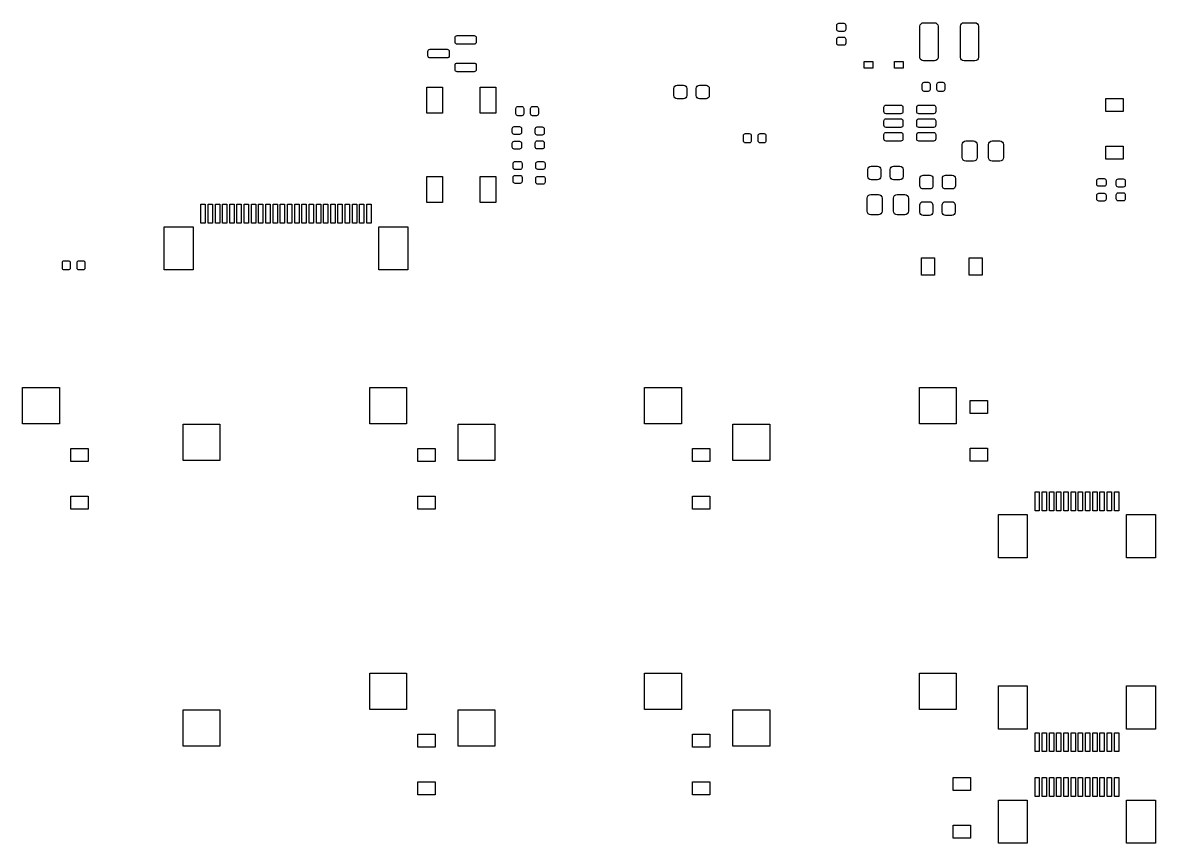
# Model space of a CAD drawing. Extents: x -21 to 350, y -103 to 34.
# Drawn here: x 271.3 to 349.8, y -25.2 to 31.6 of the extents above; entities that cross this region are included whole.
import ezdxf

# ---------------------------------------------------------------- set-up
doc = ezdxf.new("R2010")
doc.units = 0
doc.layers.add('BLACK', color=7, linetype='CONTINUOUS')

msp = doc.modelspace()

# ---------------------------------------------------------------- linework, layer by layer
at = {"layer": 'BLACK', "linetype": 'CONTINUOUS'}
for p, q in [((327.69, 31.42), (327.701, 31.4736)), ((327.69, 31.14), (327.69, 31.42)), ((327.701, 31.4736), (327.731, 31.519)), ((327.731, 31.519), (327.776, 31.5493)), ((327.776, 31.5493), (327.83, 31.56)), ((327.83, 31.56), (328.17, 31.56)), ((328.17, 31.56), (328.224, 31.5493)), ((328.224, 31.5493), (328.269, 31.519)), ((328.269, 31.519), (328.299, 31.4736)), ((328.299, 31.4736), (328.31, 31.42)), ((328.31, 31.42), (328.31, 31.14)), ((333.455, 31.355), (333.474, 31.4507)), ((333.474, 31.4507), (333.528, 31.5318)), ((333.528, 31.5318), (333.609, 31.586)), ((333.609, 31.586), (333.705, 31.605)), ((333.705, 31.605), (334.455, 31.605)), ((334.455, 31.605), (334.551, 31.586)), ((334.551, 31.586), (334.632, 31.5318)), ((334.632, 31.5318), (334.686, 31.4507)), ((334.686, 31.4507), (334.705, 31.355)), ((336.255, 31.355), (336.274, 31.4507)), ((336.274, 31.4507), (336.328, 31.5318)), ((336.328, 31.5318), (336.409, 31.586)), ((336.409, 31.586), (336.505, 31.605)), ((336.505, 31.605), (337.255, 31.605)), ((337.255, 31.605), (337.351, 31.586)), ((337.351, 31.586), (337.432, 31.5318)), ((337.432, 31.5318), (337.486, 31.4507)), ((337.486, 31.4507), (337.505, 31.355)), ((301.23, 30.56), (301.241, 30.6174)), ((301.241, 30.6174), (301.274, 30.6661)), ((301.274, 30.6661), (301.323, 30.6986)), ((301.323, 30.6986), (301.38, 30.71)), ((301.38, 30.71), (302.555, 30.71)), ((302.555, 30.71), (302.612, 30.6986)), ((302.612, 30.6986), (302.661, 30.6661)), ((302.661, 30.6661), (302.694, 30.6174)), ((302.694, 30.6174), (302.705, 30.56)), ((327.701, 31.0864), (327.69, 31.14)), ((327.731, 31.041), (327.701, 31.0864)), ((327.776, 31.0107), (327.731, 31.041)), ((327.83, 31), (327.776, 31.0107)), ((328.17, 31), (327.83, 31)), ((328.224, 31.0107), (328.17, 31)), ((328.269, 31.041), (328.224, 31.0107)), ((328.299, 31.0864), (328.269, 31.041)), ((328.31, 31.14), (328.299, 31.0864)), ((333.455, 29.205), (333.455, 31.355)), ((334.705, 31.355), (334.705, 29.205)), ((336.255, 29.205), (336.255, 31.355)), ((337.505, 31.355), (337.505, 29.205)), ((301.23, 30.26), (301.23, 30.56)), ((301.241, 30.2026), (301.23, 30.26)), ((301.274, 30.1539), (301.241, 30.2026)), ((301.323, 30.1214), (301.274, 30.1539)), ((301.38, 30.11), (301.323, 30.1214)), ((302.555, 30.11), (301.38, 30.11)), ((302.612, 30.1214), (302.555, 30.11)), ((302.661, 30.1539), (302.612, 30.1214)), ((302.694, 30.2026), (302.661, 30.1539)), ((302.705, 30.26), (302.694, 30.2026)), ((302.705, 30.56), (302.705, 30.26)), ((327.69, 30.46), (327.701, 30.5136)), ((327.69, 30.18), (327.69, 30.46)), ((327.701, 30.1264), (327.69, 30.18)), ((327.701, 30.5136), (327.731, 30.559)), ((327.731, 30.081), (327.701, 30.1264)), ((327.731, 30.559), (327.776, 30.5893)), ((327.776, 30.0507), (327.731, 30.081)), ((327.776, 30.5893), (327.83, 30.6)), ((327.83, 30.04), (327.776, 30.0507)), ((327.83, 30.6), (328.17, 30.6)), ((328.17, 30.04), (327.83, 30.04)), ((328.17, 30.6), (328.224, 30.5893)), ((328.224, 30.0507), (328.17, 30.04)), ((328.224, 30.5893), (328.269, 30.559)), ((328.269, 30.081), (328.224, 30.0507)), ((328.269, 30.559), (328.299, 30.5136)), ((328.299, 30.1264), (328.269, 30.081)), ((328.299, 30.5136), (328.31, 30.46)), ((328.31, 30.18), (328.299, 30.1264)), ((328.31, 30.46), (328.31, 30.18)), ((299.355, 29.61), (299.366, 29.6674)), ((299.355, 29.31), (299.355, 29.61)), ((299.366, 29.2526), (299.355, 29.31)), ((299.366, 29.6674), (299.399, 29.7161)), ((299.399, 29.2039), (299.366, 29.2526)), ((299.399, 29.7161), (299.448, 29.7486)), ((299.448, 29.1714), (299.399, 29.2039)), ((299.448, 29.7486), (299.505, 29.76)), ((299.505, 29.16), (299.448, 29.1714)), ((299.505, 29.76), (300.68, 29.76)), ((300.68, 29.16), (299.505, 29.16)), ((300.68, 29.76), (300.737, 29.7486)), ((300.737, 29.1714), (300.68, 29.16)), ((300.737, 29.7486), (300.786, 29.7161)), ((300.786, 29.2039), (300.737, 29.1714)), ((300.786, 29.7161), (300.819, 29.6674)), ((300.819, 29.2526), (300.786, 29.2039)), ((300.819, 29.6674), (300.83, 29.61)), ((300.83, 29.31), (300.819, 29.2526)), ((300.83, 29.61), (300.83, 29.31)), ((333.474, 29.1093), (333.455, 29.205)), ((333.528, 29.0282), (333.474, 29.1093)), ((334.686, 29.1093), (334.632, 29.0282)), ((334.705, 29.205), (334.686, 29.1093)), ((336.274, 29.1093), (336.255, 29.205)), ((336.328, 29.0282), (336.274, 29.1093)), ((337.486, 29.1093), (337.432, 29.0282)), ((337.505, 29.205), (337.486, 29.1093)), ((301.23, 28.66), (301.241, 28.7174)), ((301.23, 28.36), (301.23, 28.66)), ((301.241, 28.3026), (301.23, 28.36)), ((301.241, 28.7174), (301.274, 28.7661)), ((301.274, 28.2539), (301.241, 28.3026)), ((301.274, 28.7661), (301.323, 28.7986)), ((301.323, 28.7986), (301.38, 28.81)), ((301.38, 28.81), (302.555, 28.81)), ((302.555, 28.81), (302.612, 28.7986)), ((302.612, 28.7986), (302.661, 28.7661)), ((302.661, 28.7661), (302.694, 28.7174)), ((302.694, 28.3026), (302.661, 28.2539)), ((302.694, 28.7174), (302.705, 28.66)), ((302.705, 28.36), (302.694, 28.3026)), ((302.705, 28.66), (302.705, 28.36)), ((329.58, 28.455), (329.58, 28.905)), ((329.58, 28.905), (330.18, 28.905)), ((330.18, 28.455), (329.58, 28.455)), ((330.18, 28.905), (330.18, 28.455)), ((331.68, 28.455), (331.68, 28.905)), ((331.68, 28.905), (332.28, 28.905)), ((332.28, 28.455), (331.68, 28.455)), ((332.28, 28.905), (332.28, 28.455)), ((333.609, 28.974), (333.528, 29.0282)), ((333.705, 28.955), (333.609, 28.974)), ((334.455, 28.955), (333.705, 28.955)), ((334.551, 28.974), (334.455, 28.955)), ((334.632, 29.0282), (334.551, 28.974)), ((336.409, 28.974), (336.328, 29.0282)), ((336.505, 28.955), (336.409, 28.974)), ((337.255, 28.955), (336.505, 28.955)), ((337.351, 28.974), (337.255, 28.955)), ((337.432, 29.0282), (337.351, 28.974)), ((301.323, 28.2214), (301.274, 28.2539)), ((301.38, 28.21), (301.323, 28.2214)), ((302.555, 28.21), (301.38, 28.21)), ((302.612, 28.2214), (302.555, 28.21)), ((302.661, 28.2539), (302.612, 28.2214)), ((333.693, 27.4697), (333.745, 27.48)), ((333.745, 27.48), (334.015, 27.48)), ((334.015, 27.48), (334.067, 27.4697)), ((334.713, 27.4697), (334.765, 27.48)), ((334.765, 27.48), (335.035, 27.48)), ((335.035, 27.48), (335.087, 27.4697)), ((299.27, 25.34), (299.27, 27.14)), ((299.27, 27.14), (300.37, 27.14)), ((300.37, 27.14), (300.37, 25.34)), ((302.97, 25.34), (302.97, 27.14)), ((302.97, 27.14), (304.07, 27.14)), ((304.07, 27.14), (304.07, 25.34)), ((316.4, 27.05), (316.417, 27.1361)), ((316.4, 26.55), (316.4, 27.05)), ((316.417, 27.1361), (316.466, 27.2091)), ((316.466, 27.2091), (316.539, 27.2579)), ((316.539, 27.2579), (316.625, 27.275)), ((316.625, 27.275), (317.075, 27.275)), ((317.075, 27.275), (317.161, 27.2579)), ((317.161, 27.2579), (317.234, 27.2091)), ((317.234, 27.2091), (317.283, 27.1361)), ((317.283, 27.1361), (317.3, 27.05)), ((317.3, 27.05), (317.3, 26.55)), ((317.95, 27.05), (317.967, 27.1361)), ((317.95, 26.55), (317.95, 27.05)), ((317.967, 27.1361), (318.016, 27.2091)), ((318.016, 27.2091), (318.089, 27.2579)), ((318.089, 27.2579), (318.175, 27.275)), ((318.175, 27.275), (318.625, 27.275)), ((318.625, 27.275), (318.711, 27.2579)), ((318.711, 27.2579), (318.784, 27.2091)), ((318.784, 27.2091), (318.833, 27.1361)), ((318.833, 27.1361), (318.85, 27.05)), ((318.85, 27.05), (318.85, 26.55)), ((333.61, 27.345), (333.62, 27.3967)), ((333.61, 26.975), (333.61, 27.345)), ((333.62, 26.9233), (333.61, 26.975)), ((333.62, 27.3967), (333.65, 27.4405)), ((333.65, 26.8795), (333.62, 26.9233)), ((333.65, 27.4405), (333.693, 27.4697)), ((333.693, 26.8503), (333.65, 26.8795)), ((333.745, 26.84), (333.693, 26.8503)), ((334.015, 26.84), (333.745, 26.84)), ((334.067, 26.8503), (334.015, 26.84)), ((334.067, 27.4697), (334.11, 27.4405)), ((334.11, 26.8795), (334.067, 26.8503)), ((334.11, 27.4405), (334.14, 27.3967)), ((334.14, 26.9233), (334.11, 26.8795)), ((334.14, 27.3967), (334.15, 27.345)), ((334.15, 26.975), (334.14, 26.9233)), ((334.15, 27.345), (334.15, 26.975)), ((334.63, 27.345), (334.64, 27.3967)), ((334.63, 26.975), (334.63, 27.345)), ((334.64, 26.9233), (334.63, 26.975)), ((334.64, 27.3967), (334.67, 27.4405)), ((334.67, 26.8795), (334.64, 26.9233)), ((334.67, 27.4405), (334.713, 27.4697)), ((334.713, 26.8503), (334.67, 26.8795)), ((334.765, 26.84), (334.713, 26.8503)), ((335.035, 26.84), (334.765, 26.84)), ((335.087, 26.8503), (335.035, 26.84)), ((335.087, 27.4697), (335.13, 27.4405)), ((335.13, 26.8795), (335.087, 26.8503)), ((335.13, 27.4405), (335.16, 27.3967)), ((335.16, 26.9233), (335.13, 26.8795)), ((335.16, 27.3967), (335.17, 27.345)), ((335.17, 26.975), (335.16, 26.9233)), ((335.17, 27.345), (335.17, 26.975)), ((316.417, 26.4639), (316.4, 26.55)), ((316.466, 26.3909), (316.417, 26.4639)), ((316.539, 26.3421), (316.466, 26.3909)), ((316.625, 26.325), (316.539, 26.3421)), ((317.075, 26.325), (316.625, 26.325)), ((317.161, 26.3421), (317.075, 26.325)), ((317.234, 26.3909), (317.161, 26.3421)), ((317.283, 26.4639), (317.234, 26.3909)), ((317.3, 26.55), (317.283, 26.4639)), ((317.967, 26.4639), (317.95, 26.55)), ((318.016, 26.3909), (317.967, 26.4639)), ((318.089, 26.3421), (318.016, 26.3909)), ((318.175, 26.325), (318.089, 26.3421)), ((318.625, 26.325), (318.175, 26.325)), ((318.711, 26.3421), (318.625, 26.325)), ((318.784, 26.3909), (318.711, 26.3421)), ((318.833, 26.4639), (318.784, 26.3909)), ((318.85, 26.55), (318.833, 26.4639)), ((346.33, 25.45), (346.33, 26.35)), ((346.33, 26.35), (347.53, 26.35)), ((347.53, 26.35), (347.53, 25.45)), ((300.37, 25.34), (299.27, 25.34)), ((304.07, 25.34), (302.97, 25.34)), ((305.45, 25.665), (305.46, 25.7167)), ((305.45, 25.295), (305.45, 25.665)), ((305.46, 25.2433), (305.45, 25.295)), ((305.46, 25.7167), (305.49, 25.7605)), ((305.49, 25.1995), (305.46, 25.2433)), ((305.49, 25.7605), (305.533, 25.7897)), ((305.533, 25.1703), (305.49, 25.1995)), ((305.533, 25.7897), (305.585, 25.8)), ((305.585, 25.16), (305.533, 25.1703)), ((305.585, 25.8), (305.855, 25.8)), ((305.855, 25.16), (305.585, 25.16)), ((305.855, 25.8), (305.907, 25.7897)), ((305.907, 25.1703), (305.855, 25.16)), ((305.907, 25.7897), (305.95, 25.7605)), ((305.95, 25.1995), (305.907, 25.1703)), ((305.95, 25.7605), (305.98, 25.7167)), ((305.98, 25.2433), (305.95, 25.1995)), ((305.98, 25.7167), (305.99, 25.665)), ((305.99, 25.295), (305.98, 25.2433)), ((305.99, 25.665), (305.99, 25.295)), ((306.47, 25.665), (306.48, 25.7167)), ((306.47, 25.295), (306.47, 25.665)), ((306.48, 25.2433), (306.47, 25.295)), ((306.48, 25.7167), (306.51, 25.7605)), ((306.51, 25.1995), (306.48, 25.2433)), ((306.51, 25.7605), (306.553, 25.7897)), ((306.553, 25.1703), (306.51, 25.1995)), ((306.553, 25.7897), (306.605, 25.8)), ((306.605, 25.16), (306.553, 25.1703)), ((306.605, 25.8), (306.875, 25.8)), ((306.875, 25.16), (306.605, 25.16)), ((306.875, 25.8), (306.927, 25.7897)), ((306.927, 25.1703), (306.875, 25.16)), ((306.927, 25.7897), (306.97, 25.7605)), ((306.97, 25.1995), (306.927, 25.1703)), ((306.97, 25.7605), (307, 25.7167)), ((307, 25.2433), (306.97, 25.1995)), ((307, 25.7167), (307.01, 25.665)), ((307.01, 25.295), (307, 25.2433)), ((307.01, 25.665), (307.01, 25.295)), ((330.95, 25.75), (330.961, 25.8074)), ((330.95, 25.45), (330.95, 25.75)), ((330.961, 25.3926), (330.95, 25.45)), ((330.961, 25.8074), (330.994, 25.8561)), ((330.994, 25.3439), (330.961, 25.3926)), ((330.994, 25.8561), (331.043, 25.8886)), ((331.043, 25.3114), (330.994, 25.3439)), ((331.043, 25.8886), (331.1, 25.9)), ((331.1, 25.3), (331.043, 25.3114)), ((331.1, 25.9), (332.125, 25.9)), ((332.125, 25.3), (331.1, 25.3)), ((332.125, 25.9), (332.182, 25.8886)), ((332.182, 25.3114), (332.125, 25.3)), ((332.182, 25.8886), (332.231, 25.8561)), ((332.231, 25.3439), (332.182, 25.3114)), ((332.231, 25.8561), (332.264, 25.8074)), ((332.264, 25.3926), (332.231, 25.3439)), ((332.264, 25.8074), (332.275, 25.75)), ((332.275, 25.45), (332.264, 25.3926)), ((332.275, 25.75), (332.275, 25.45)), ((333.225, 25.75), (333.236, 25.8074)), ((333.225, 25.45), (333.225, 25.75)), ((333.236, 25.3926), (333.225, 25.45)), ((333.236, 25.8074), (333.269, 25.8561)), ((333.269, 25.3439), (333.236, 25.3926)), ((333.269, 25.8561), (333.318, 25.8886)), ((333.318, 25.3114), (333.269, 25.3439)), ((333.318, 25.8886), (333.375, 25.9)), ((333.375, 25.3), (333.318, 25.3114)), ((333.375, 25.9), (334.4, 25.9)), ((334.4, 25.3), (333.375, 25.3)), ((334.4, 25.9), (334.457, 25.8886)), ((334.457, 25.3114), (334.4, 25.3)), ((334.457, 25.8886), (334.506, 25.8561)), ((334.506, 25.3439), (334.457, 25.3114)), ((334.506, 25.8561), (334.539, 25.8074)), ((334.539, 25.3926), (334.506, 25.3439)), ((334.539, 25.8074), (334.55, 25.75)), ((334.55, 25.45), (334.539, 25.3926)), ((334.55, 25.75), (334.55, 25.45)), ((347.53, 25.45), (346.33, 25.45)), ((305.21, 24.3267), (305.24, 24.3705)), ((305.24, 24.3705), (305.283, 24.3997)), ((305.283, 24.3997), (305.335, 24.41)), ((305.335, 24.41), (305.705, 24.41)), ((305.705, 24.41), (305.757, 24.3997)), ((305.757, 24.3997), (305.8, 24.3705)), ((305.8, 24.3705), (305.83, 24.3267)), ((306.801, 24.2936), (306.831, 24.339)), ((306.831, 24.339), (306.876, 24.3693)), ((306.876, 24.3693), (306.93, 24.38)), ((306.93, 24.38), (307.27, 24.38)), ((307.27, 24.38), (307.324, 24.3693)), ((307.324, 24.3693), (307.369, 24.339)), ((307.369, 24.339), (307.399, 24.2936)), ((330.95, 24.8), (330.961, 24.8574)), ((330.95, 24.5), (330.95, 24.8)), ((330.961, 24.4426), (330.95, 24.5)), ((330.961, 24.8574), (330.994, 24.9061)), ((330.994, 24.3939), (330.961, 24.4426)), ((330.994, 24.9061), (331.043, 24.9386)), ((331.043, 24.3614), (330.994, 24.3939)), ((331.043, 24.9386), (331.1, 24.95)), ((331.1, 24.35), (331.043, 24.3614)), ((331.1, 24.95), (332.125, 24.95)), ((332.125, 24.35), (331.1, 24.35)), ((332.125, 24.95), (332.182, 24.9386)), ((332.182, 24.3614), (332.125, 24.35)), ((332.182, 24.9386), (332.231, 24.9061)), ((332.231, 24.3939), (332.182, 24.3614)), ((332.231, 24.9061), (332.264, 24.8574)), ((332.264, 24.4426), (332.231, 24.3939)), ((332.264, 24.8574), (332.275, 24.8)), ((332.275, 24.5), (332.264, 24.4426)), ((332.275, 24.8), (332.275, 24.5)), ((333.225, 24.8), (333.236, 24.8574)), ((333.225, 24.5), (333.225, 24.8)), ((333.236, 24.4426), (333.225, 24.5)), ((333.236, 24.8574), (333.269, 24.9061)), ((333.269, 24.3939), (333.236, 24.4426)), ((333.269, 24.9061), (333.318, 24.9386)), ((333.318, 24.3614), (333.269, 24.3939)), ((333.318, 24.9386), (333.375, 24.95)), ((333.375, 24.35), (333.318, 24.3614)), ((333.375, 24.95), (334.4, 24.95)), ((334.4, 24.35), (333.375, 24.35)), ((334.4, 24.95), (334.457, 24.9386)), ((334.457, 24.3614), (334.4, 24.35)), ((334.457, 24.9386), (334.506, 24.9061)), ((334.506, 24.3939), (334.457, 24.3614)), ((334.506, 24.9061), (334.539, 24.8574)), ((334.539, 24.4426), (334.506, 24.3939)), ((334.539, 24.8574), (334.55, 24.8)), ((334.55, 24.5), (334.539, 24.4426)), ((334.55, 24.8), (334.55, 24.5)), ((305.2, 24.275), (305.21, 24.3267)), ((305.2, 24.005), (305.2, 24.275)), ((305.21, 23.9533), (305.2, 24.005)), ((305.24, 23.9095), (305.21, 23.9533)), ((305.283, 23.8803), (305.24, 23.9095)), ((305.335, 23.87), (305.283, 23.8803)), ((305.705, 23.87), (305.335, 23.87)), ((305.757, 23.8803), (305.705, 23.87)), ((305.8, 23.9095), (305.757, 23.8803)), ((305.83, 23.9533), (305.8, 23.9095)), ((305.83, 24.3267), (305.84, 24.275)), ((305.84, 24.005), (305.83, 23.9533)), ((305.84, 24.275), (305.84, 24.005)), ((306.79, 24.24), (306.801, 24.2936)), ((306.79, 23.96), (306.79, 24.24)), ((306.801, 23.9064), (306.79, 23.96)), ((306.831, 23.861), (306.801, 23.9064)), ((306.876, 23.8307), (306.831, 23.861)), ((306.93, 23.82), (306.876, 23.8307)), ((307.27, 23.82), (306.93, 23.82)), ((307.324, 23.8307), (307.27, 23.82)), ((307.369, 23.861), (307.324, 23.8307)), ((307.399, 23.9064), (307.369, 23.861)), ((307.399, 24.2936), (307.41, 24.24)), ((307.41, 23.96), (307.399, 23.9064)), ((307.41, 24.24), (307.41, 23.96)), ((321.22, 23.785), (321.23, 23.8367)), ((321.22, 23.415), (321.22, 23.785)), ((321.23, 23.8367), (321.26, 23.8805)), ((321.26, 23.8805), (321.303, 23.9097)), ((321.303, 23.9097), (321.355, 23.92)), ((321.355, 23.92), (321.625, 23.92)), ((321.625, 23.92), (321.677, 23.9097)), ((321.677, 23.9097), (321.72, 23.8805)), ((321.72, 23.8805), (321.75, 23.8367)), ((321.75, 23.8367), (321.76, 23.785)), ((321.76, 23.785), (321.76, 23.415)), ((322.24, 23.785), (322.25, 23.8367)), ((322.24, 23.415), (322.24, 23.785)), ((322.25, 23.8367), (322.28, 23.8805)), ((322.28, 23.8805), (322.323, 23.9097)), ((322.323, 23.9097), (322.375, 23.92)), ((322.375, 23.92), (322.645, 23.92)), ((322.645, 23.92), (322.697, 23.9097)), ((322.697, 23.9097), (322.74, 23.8805)), ((322.74, 23.8805), (322.77, 23.8367)), ((322.77, 23.8367), (322.78, 23.785)), ((322.78, 23.785), (322.78, 23.415)), ((330.95, 23.85), (330.961, 23.9074)), ((330.95, 23.55), (330.95, 23.85)), ((330.961, 23.4926), (330.95, 23.55)), ((330.961, 23.9074), (330.994, 23.9561)), ((330.994, 23.9561), (331.043, 23.9886)), ((331.043, 23.9886), (331.1, 24)), ((331.1, 24), (332.125, 24)), ((332.125, 24), (332.182, 23.9886)), ((332.182, 23.9886), (332.231, 23.9561)), ((332.231, 23.9561), (332.264, 23.9074)), ((332.264, 23.9074), (332.275, 23.85)), ((332.275, 23.55), (332.264, 23.4926)), ((332.275, 23.85), (332.275, 23.55)), ((333.225, 23.85), (333.236, 23.9074)), ((333.225, 23.55), (333.225, 23.85)), ((333.236, 23.4926), (333.225, 23.55)), ((333.236, 23.9074), (333.269, 23.9561)), ((333.269, 23.9561), (333.318, 23.9886)), ((333.318, 23.9886), (333.375, 24)), ((333.375, 24), (334.4, 24)), ((334.4, 24), (334.457, 23.9886)), ((334.457, 23.9886), (334.506, 23.9561)), ((334.506, 23.9561), (334.539, 23.9074)), ((334.539, 23.9074), (334.55, 23.85)), ((334.55, 23.55), (334.539, 23.4926)), ((334.55, 23.85), (334.55, 23.55)), ((305.2, 23.255), (305.21, 23.3067)), ((305.2, 22.985), (305.2, 23.255)), ((305.21, 22.9333), (305.2, 22.985)), ((305.21, 23.3067), (305.24, 23.3505)), ((305.24, 22.8895), (305.21, 22.9333)), ((305.24, 23.3505), (305.283, 23.3797)), ((305.283, 22.8603), (305.24, 22.8895)), ((305.283, 23.3797), (305.335, 23.39)), ((305.335, 22.85), (305.283, 22.8603)), ((305.335, 23.39), (305.705, 23.39)), ((305.705, 22.85), (305.335, 22.85)), ((305.705, 23.39), (305.757, 23.3797)), ((305.757, 22.8603), (305.705, 22.85)), ((305.757, 23.3797), (305.8, 23.3505)), ((305.8, 22.8895), (305.757, 22.8603)), ((305.8, 23.3505), (305.83, 23.3067)), ((305.83, 22.9333), (305.8, 22.8895)), ((305.83, 23.3067), (305.84, 23.255)), ((305.84, 22.985), (305.83, 22.9333)), ((305.84, 23.255), (305.84, 22.985)), ((306.79, 23.28), (306.801, 23.3336)), ((306.79, 23), (306.79, 23.28)), ((306.801, 22.9464), (306.79, 23)), ((306.801, 23.3336), (306.831, 23.379)), ((306.831, 22.901), (306.801, 22.9464)), ((306.831, 23.379), (306.876, 23.4093)), ((306.876, 22.8707), (306.831, 22.901)), ((306.876, 23.4093), (306.93, 23.42)), ((306.93, 22.86), (306.876, 22.8707)), ((306.93, 23.42), (307.27, 23.42)), ((307.27, 22.86), (306.93, 22.86)), ((307.27, 23.42), (307.324, 23.4093)), ((307.324, 22.8707), (307.27, 22.86)), ((307.324, 23.4093), (307.369, 23.379)), ((307.369, 22.901), (307.324, 22.8707)), ((307.369, 23.379), (307.399, 23.3336)), ((307.399, 22.9464), (307.369, 22.901)), ((307.399, 23.3336), (307.41, 23.28)), ((307.41, 23), (307.399, 22.9464)), ((307.41, 23.28), (307.41, 23)), ((321.23, 23.3633), (321.22, 23.415)), ((321.26, 23.3195), (321.23, 23.3633)), ((321.303, 23.2903), (321.26, 23.3195)), ((321.355, 23.28), (321.303, 23.2903)), ((321.625, 23.28), (321.355, 23.28)), ((321.677, 23.2903), (321.625, 23.28)), ((321.72, 23.3195), (321.677, 23.2903)), ((321.75, 23.3633), (321.72, 23.3195)), ((321.76, 23.415), (321.75, 23.3633)), ((322.25, 23.3633), (322.24, 23.415)), ((322.28, 23.3195), (322.25, 23.3633)), ((322.323, 23.2903), (322.28, 23.3195)), ((322.375, 23.28), (322.323, 23.2903)), ((322.645, 23.28), (322.375, 23.28)), ((322.697, 23.2903), (322.645, 23.28)), ((322.74, 23.3195), (322.697, 23.2903)), ((322.77, 23.3633), (322.74, 23.3195)), ((322.78, 23.415), (322.77, 23.3633)), ((330.994, 23.4439), (330.961, 23.4926)), ((331.043, 23.4114), (330.994, 23.4439)), ((331.1, 23.4), (331.043, 23.4114)), ((332.125, 23.4), (331.1, 23.4)), ((332.182, 23.4114), (332.125, 23.4)), ((332.231, 23.4439), (332.182, 23.4114)), ((332.264, 23.4926), (332.231, 23.4439)), ((333.269, 23.4439), (333.236, 23.4926)), ((333.318, 23.4114), (333.269, 23.4439)), ((333.375, 23.4), (333.318, 23.4114)), ((334.4, 23.4), (333.375, 23.4)), ((334.457, 23.4114), (334.4, 23.4)), ((334.506, 23.4439), (334.457, 23.4114)), ((334.539, 23.4926), (334.506, 23.4439)), ((336.385, 23.16), (336.404, 23.2557)), ((336.385, 22.26), (336.385, 23.16)), ((336.404, 23.2557), (336.458, 23.3368)), ((336.458, 23.3368), (336.539, 23.391)), ((336.539, 23.391), (336.635, 23.41)), ((336.635, 23.41), (337.16, 23.41)), ((337.16, 23.41), (337.256, 23.391)), ((337.256, 23.391), (337.337, 23.3368)), ((337.337, 23.3368), (337.391, 23.2557)), ((337.391, 23.2557), (337.41, 23.16)), ((337.41, 23.16), (337.41, 22.26)), ((338.21, 23.16), (338.229, 23.2557)), ((338.21, 22.26), (338.21, 23.16)), ((338.229, 23.2557), (338.283, 23.3368)), ((338.283, 23.3368), (338.364, 23.391)), ((338.364, 23.391), (338.46, 23.41)), ((338.46, 23.41), (338.985, 23.41)), ((338.985, 23.41), (339.081, 23.391)), ((339.081, 23.391), (339.162, 23.3368)), ((339.162, 23.3368), (339.216, 23.2557)), ((339.216, 23.2557), (339.235, 23.16)), ((339.235, 23.16), (339.235, 22.26)), ((346.33, 22.15), (346.33, 23.05)), ((346.33, 23.05), (347.53, 23.05)), ((347.53, 23.05), (347.53, 22.15)), ((305.346, 21.9793), (305.4, 21.99)), ((305.4, 21.99), (305.74, 21.99)), ((305.74, 21.99), (305.794, 21.9793)), ((306.913, 21.9697), (306.965, 21.98)), ((306.965, 21.98), (307.335, 21.98)), ((307.335, 21.98), (307.387, 21.9697)), ((336.404, 22.1643), (336.385, 22.26)), ((336.458, 22.0832), (336.404, 22.1643)), ((336.539, 22.029), (336.458, 22.0832)), ((336.635, 22.01), (336.539, 22.029)), ((337.16, 22.01), (336.635, 22.01)), ((337.256, 22.029), (337.16, 22.01)), ((337.337, 22.0832), (337.256, 22.029)), ((337.391, 22.1643), (337.337, 22.0832)), ((337.41, 22.26), (337.391, 22.1643)), ((338.229, 22.1643), (338.21, 22.26)), ((338.283, 22.0832), (338.229, 22.1643)), ((338.364, 22.029), (338.283, 22.0832)), ((338.46, 22.01), (338.364, 22.029)), ((338.985, 22.01), (338.46, 22.01)), ((339.081, 22.029), (338.985, 22.01)), ((339.162, 22.0832), (339.081, 22.029)), ((339.216, 22.1643), (339.162, 22.0832)), ((339.235, 22.26), (339.216, 22.1643)), ((347.53, 22.15), (346.33, 22.15)), ((305.26, 21.85), (305.271, 21.9036)), ((305.26, 21.57), (305.26, 21.85)), ((305.271, 21.5164), (305.26, 21.57)), ((305.271, 21.9036), (305.301, 21.949)), ((305.301, 21.471), (305.271, 21.5164)), ((305.301, 21.949), (305.346, 21.9793)), ((305.346, 21.4407), (305.301, 21.471)), ((305.4, 21.43), (305.346, 21.4407)), ((305.74, 21.43), (305.4, 21.43)), ((305.794, 21.4407), (305.74, 21.43)), ((305.794, 21.9793), (305.839, 21.949)), ((305.839, 21.471), (305.794, 21.4407)), ((305.839, 21.949), (305.869, 21.9036)), ((305.869, 21.5164), (305.839, 21.471)), ((305.869, 21.9036), (305.88, 21.85)), ((305.88, 21.57), (305.869, 21.5164)), ((305.88, 21.85), (305.88, 21.57)), ((306.83, 21.845), (306.84, 21.8967)), ((306.83, 21.575), (306.83, 21.845)), ((306.84, 21.5233), (306.83, 21.575)), ((306.84, 21.8967), (306.87, 21.9405)), ((306.87, 21.4795), (306.84, 21.5233)), ((306.87, 21.9405), (306.913, 21.9697)), ((306.913, 21.4503), (306.87, 21.4795)), ((306.965, 21.44), (306.913, 21.4503)), ((307.335, 21.44), (306.965, 21.44)), ((307.387, 21.4503), (307.335, 21.44)), ((307.387, 21.9697), (307.43, 21.9405)), ((307.43, 21.4795), (307.387, 21.4503)), ((307.43, 21.9405), (307.46, 21.8967)), ((307.46, 21.5233), (307.43, 21.4795)), ((307.46, 21.8967), (307.47, 21.845)), ((307.47, 21.575), (307.46, 21.5233)), ((307.47, 21.845), (307.47, 21.575)), ((329.837, 21.4405), (329.854, 21.5266)), ((329.837, 20.9405), (329.837, 21.4405)), ((329.854, 21.5266), (329.903, 21.5996)), ((329.903, 21.5996), (329.976, 21.6484)), ((329.976, 21.6484), (330.062, 21.6655)), ((330.062, 21.6655), (330.512, 21.6655)), ((330.512, 21.6655), (330.598, 21.6484)), ((330.598, 21.6484), (330.671, 21.5996)), ((330.671, 21.5996), (330.72, 21.5266)), ((330.72, 21.5266), (330.737, 21.4405)), ((330.737, 21.4405), (330.737, 20.9405)), ((331.387, 21.4405), (331.404, 21.5266)), ((331.387, 20.9405), (331.387, 21.4405)), ((331.404, 21.5266), (331.453, 21.5996)), ((331.453, 21.5996), (331.526, 21.6484)), ((331.526, 21.6484), (331.612, 21.6655)), ((331.612, 21.6655), (332.062, 21.6655)), ((332.062, 21.6655), (332.148, 21.6484)), ((332.148, 21.6484), (332.221, 21.5996)), ((332.221, 21.5996), (332.27, 21.5266)), ((332.27, 21.5266), (332.287, 21.4405)), ((332.287, 21.4405), (332.287, 20.9405)), ((299.27, 19.14), (299.27, 20.94)), ((299.27, 20.94), (300.37, 20.94)), ((300.37, 20.94), (300.37, 19.14)), ((302.97, 19.14), (302.97, 20.94)), ((302.97, 20.94), (304.07, 20.94)), ((304.07, 20.94), (304.07, 19.14)), ((305.26, 20.89), (305.271, 20.9436)), ((305.26, 20.61), (305.26, 20.89)), ((305.271, 20.5564), (305.26, 20.61)), ((305.271, 20.9436), (305.301, 20.989)), ((305.301, 20.511), (305.271, 20.5564)), ((305.301, 20.989), (305.346, 21.0193)), ((305.346, 20.4807), (305.301, 20.511)), ((305.346, 21.0193), (305.4, 21.03)), ((305.4, 20.47), (305.346, 20.4807)), ((305.4, 21.03), (305.74, 21.03)), ((305.74, 20.47), (305.4, 20.47)), ((305.74, 21.03), (305.794, 21.0193)), ((305.794, 20.4807), (305.74, 20.47)), ((305.794, 21.0193), (305.839, 20.989)), ((305.839, 20.511), (305.794, 20.4807)), ((305.839, 20.989), (305.869, 20.9436)), ((305.869, 20.5564), (305.839, 20.511)), ((305.869, 20.9436), (305.88, 20.89)), ((305.88, 20.61), (305.869, 20.5564)), ((305.88, 20.89), (305.88, 20.61)), ((306.83, 20.825), (306.84, 20.8767)), ((306.83, 20.555), (306.83, 20.825)), ((306.84, 20.5033), (306.83, 20.555)), ((306.84, 20.8767), (306.87, 20.9205)), ((306.87, 20.4595), (306.84, 20.5033)), ((306.87, 20.9205), (306.913, 20.9497)), ((306.913, 20.4303), (306.87, 20.4595)), ((306.913, 20.9497), (306.965, 20.96)), ((306.965, 20.42), (306.913, 20.4303)), ((306.965, 20.96), (307.335, 20.96)), ((307.335, 20.42), (306.965, 20.42)), ((307.335, 20.96), (307.387, 20.9497)), ((307.387, 20.4303), (307.335, 20.42)), ((307.387, 20.9497), (307.43, 20.9205)), ((307.43, 20.4595), (307.387, 20.4303)), ((307.43, 20.9205), (307.46, 20.8767)), ((307.46, 20.5033), (307.43, 20.4595)), ((307.46, 20.8767), (307.47, 20.825)), ((307.47, 20.555), (307.46, 20.5033)), ((307.47, 20.825), (307.47, 20.555)), ((329.854, 20.8544), (329.837, 20.9405)), ((329.903, 20.7814), (329.854, 20.8544)), ((329.976, 20.7326), (329.903, 20.7814)), ((330.062, 20.7155), (329.976, 20.7326)), ((330.512, 20.7155), (330.062, 20.7155)), ((330.598, 20.7326), (330.512, 20.7155)), ((330.671, 20.7814), (330.598, 20.7326)), ((330.72, 20.8544), (330.671, 20.7814)), ((330.737, 20.9405), (330.72, 20.8544)), ((331.404, 20.8544), (331.387, 20.9405)), ((331.453, 20.7814), (331.404, 20.8544)), ((331.526, 20.7326), (331.453, 20.7814)), ((331.612, 20.7155), (331.526, 20.7326)), ((332.062, 20.7155), (331.612, 20.7155)), ((332.148, 20.7326), (332.062, 20.7155)), ((332.221, 20.7814), (332.148, 20.7326)), ((332.27, 20.8544), (332.221, 20.7814)), ((332.287, 20.9405), (332.27, 20.8544)), ((333.455, 20.81), (333.472, 20.8961)), ((333.455, 20.31), (333.455, 20.81)), ((333.472, 20.8961), (333.521, 20.9691)), ((333.521, 20.9691), (333.594, 21.0179)), ((333.594, 21.0179), (333.68, 21.035)), ((333.68, 21.035), (334.13, 21.035)), ((334.13, 21.035), (334.216, 21.0179)), ((334.216, 21.0179), (334.289, 20.9691)), ((334.289, 20.9691), (334.338, 20.8961)), ((334.338, 20.8961), (334.355, 20.81)), ((334.355, 20.81), (334.355, 20.31)), ((335.005, 20.81), (335.022, 20.8961)), ((335.005, 20.31), (335.005, 20.81)), ((335.022, 20.8961), (335.071, 20.9691)), ((335.071, 20.9691), (335.144, 21.0179)), ((335.144, 21.0179), (335.23, 21.035)), ((335.23, 21.035), (335.68, 21.035)), ((335.68, 21.035), (335.766, 21.0179)), ((335.766, 21.0179), (335.839, 20.9691)), ((335.839, 20.9691), (335.888, 20.8961)), ((335.888, 20.8961), (335.905, 20.81)), ((335.905, 20.81), (335.905, 20.31)), ((345.71, 20.675), (345.72, 20.7267)), ((345.71, 20.405), (345.71, 20.675)), ((345.72, 20.7267), (345.75, 20.7705)), ((345.75, 20.7705), (345.793, 20.7997)), ((345.793, 20.7997), (345.845, 20.81)), ((345.845, 20.81), (346.215, 20.81)), ((346.215, 20.81), (346.267, 20.7997)), ((346.267, 20.7997), (346.31, 20.7705)), ((346.31, 20.7705), (346.34, 20.7267)), ((346.34, 20.7267), (346.35, 20.675)), ((346.35, 20.675), (346.35, 20.405)), ((347.06, 20.64), (347.071, 20.6936)), ((347.06, 20.36), (347.06, 20.64)), ((347.071, 20.6936), (347.101, 20.739)), ((347.101, 20.739), (347.146, 20.7693)), ((347.146, 20.7693), (347.2, 20.78)), ((347.2, 20.78), (347.54, 20.78)), ((347.54, 20.78), (347.594, 20.7693)), ((347.594, 20.7693), (347.639, 20.739)), ((347.639, 20.739), (347.669, 20.6936)), ((347.669, 20.6936), (347.68, 20.64)), ((347.68, 20.64), (347.68, 20.36)), ((329.819, 19.5457), (329.873, 19.6268)), ((329.873, 19.6268), (329.954, 19.681)), ((329.954, 19.681), (330.05, 19.7)), ((330.05, 19.7), (330.575, 19.7)), ((330.575, 19.7), (330.671, 19.681)), ((330.671, 19.681), (330.752, 19.6268)), ((330.752, 19.6268), (330.806, 19.5457)), ((331.644, 19.5457), (331.698, 19.6268)), ((331.698, 19.6268), (331.779, 19.681)), ((331.779, 19.681), (331.875, 19.7)), ((331.875, 19.7), (332.4, 19.7)), ((332.4, 19.7), (332.496, 19.681)), ((332.496, 19.681), (332.577, 19.6268)), ((332.577, 19.6268), (332.631, 19.5457)), ((333.472, 20.2239), (333.455, 20.31)), ((333.521, 20.1509), (333.472, 20.2239)), ((333.594, 20.1021), (333.521, 20.1509)), ((333.68, 20.085), (333.594, 20.1021)), ((334.13, 20.085), (333.68, 20.085)), ((334.216, 20.1021), (334.13, 20.085)), ((334.289, 20.1509), (334.216, 20.1021)), ((334.338, 20.2239), (334.289, 20.1509)), ((334.355, 20.31), (334.338, 20.2239)), ((335.022, 20.2239), (335.005, 20.31)), ((335.071, 20.1509), (335.022, 20.2239)), ((335.144, 20.1021), (335.071, 20.1509)), ((335.23, 20.085), (335.144, 20.1021)), ((335.68, 20.085), (335.23, 20.085)), ((335.766, 20.1021), (335.68, 20.085)), ((335.839, 20.1509), (335.766, 20.1021)), ((335.888, 20.2239), (335.839, 20.1509)), ((335.905, 20.31), (335.888, 20.2239)), ((345.72, 20.3533), (345.71, 20.405)), ((345.71, 19.655), (345.72, 19.7067)), ((345.71, 19.385), (345.71, 19.655)), ((345.75, 20.3095), (345.72, 20.3533)), ((345.72, 19.7067), (345.75, 19.7505)), ((345.793, 20.2803), (345.75, 20.3095)), ((345.75, 19.7505), (345.793, 19.7797)), ((345.845, 20.27), (345.793, 20.2803)), ((345.793, 19.7797), (345.845, 19.79)), ((346.215, 20.27), (345.845, 20.27)), ((345.845, 19.79), (346.215, 19.79)), ((346.267, 20.2803), (346.215, 20.27)), ((346.215, 19.79), (346.267, 19.7797)), ((346.31, 20.3095), (346.267, 20.2803)), ((346.267, 19.7797), (346.31, 19.7505)), ((346.34, 20.3533), (346.31, 20.3095)), ((346.31, 19.7505), (346.34, 19.7067)), ((346.35, 20.405), (346.34, 20.3533)), ((346.34, 19.7067), (346.35, 19.655)), ((346.35, 19.655), (346.35, 19.385)), ((347.071, 20.3064), (347.06, 20.36)), ((347.06, 19.68), (347.071, 19.7336)), ((347.06, 19.4), (347.06, 19.68)), ((347.101, 20.261), (347.071, 20.3064)), ((347.071, 19.7336), (347.101, 19.779)), ((347.146, 20.2307), (347.101, 20.261)), ((347.101, 19.779), (347.146, 19.8093)), ((347.2, 20.22), (347.146, 20.2307)), ((347.146, 19.8093), (347.2, 19.82)), ((347.54, 20.22), (347.2, 20.22)), ((347.2, 19.82), (347.54, 19.82)), ((347.594, 20.2307), (347.54, 20.22)), ((347.54, 19.82), (347.594, 19.8093)), ((347.639, 20.261), (347.594, 20.2307)), ((347.594, 19.8093), (347.639, 19.779)), ((347.669, 20.3064), (347.639, 20.261)), ((347.639, 19.779), (347.669, 19.7336)), ((347.68, 20.36), (347.669, 20.3064)), ((347.669, 19.7336), (347.68, 19.68)), ((347.68, 19.68), (347.68, 19.4)), ((283.621, 17.725), (283.621, 19.025)), ((283.621, 19.025), (283.921, 19.025)), ((283.921, 19.025), (283.921, 17.725)), ((284.121, 17.725), (284.121, 19.025)), ((284.121, 19.025), (284.421, 19.025)), ((284.421, 19.025), (284.421, 17.725)), ((284.621, 17.725), (284.621, 19.025)), ((284.621, 19.025), (284.921, 19.025)), ((284.921, 19.025), (284.921, 17.725)), ((285.121, 17.725), (285.121, 19.025)), ((285.121, 19.025), (285.421, 19.025)), ((285.421, 19.025), (285.421, 17.725)), ((285.621, 17.725), (285.621, 19.025)), ((285.621, 19.025), (285.921, 19.025)), ((285.921, 19.025), (285.921, 17.725)), ((286.121, 17.725), (286.121, 19.025)), ((286.121, 19.025), (286.421, 19.025)), ((286.421, 19.025), (286.421, 17.725)), ((286.621, 17.725), (286.621, 19.025)), ((286.621, 19.025), (286.921, 19.025)), ((286.921, 19.025), (286.921, 17.725)), ((287.121, 17.725), (287.121, 19.025)), ((287.121, 19.025), (287.421, 19.025)), ((287.421, 19.025), (287.421, 17.725)), ((287.621, 17.725), (287.621, 19.025)), ((287.621, 19.025), (287.921, 19.025)), ((287.921, 19.025), (287.921, 17.725)), ((288.121, 17.725), (288.121, 19.025)), ((288.121, 19.025), (288.421, 19.025)), ((288.421, 19.025), (288.421, 17.725)), ((288.621, 17.725), (288.621, 19.025)), ((288.621, 19.025), (288.921, 19.025)), ((288.921, 19.025), (288.921, 17.725)), ((289.121, 17.725), (289.121, 19.025)), ((289.121, 19.025), (289.421, 19.025)), ((289.421, 19.025), (289.421, 17.725)), ((289.621, 17.725), (289.621, 19.025)), ((289.621, 19.025), (289.921, 19.025)), ((289.921, 19.025), (289.921, 17.725)), ((290.121, 17.725), (290.121, 19.025)), ((290.121, 19.025), (290.421, 19.025)), ((290.421, 19.025), (290.421, 17.725)), ((290.621, 17.725), (290.621, 19.025)), ((290.621, 19.025), (290.921, 19.025)), ((290.921, 19.025), (290.921, 17.725)), ((291.121, 17.725), (291.121, 19.025)), ((291.121, 19.025), (291.421, 19.025)), ((291.421, 19.025), (291.421, 17.725)), ((291.621, 17.725), (291.621, 19.025)), ((291.621, 19.025), (291.921, 19.025)), ((291.921, 19.025), (291.921, 17.725)), ((292.121, 17.725), (292.121, 19.025)), ((292.121, 19.025), (292.421, 19.025)), ((292.421, 19.025), (292.421, 17.725)), ((292.621, 17.725), (292.621, 19.025)), ((292.621, 19.025), (292.921, 19.025)), ((292.921, 19.025), (292.921, 17.725)), ((293.121, 17.725), (293.121, 19.025)), ((293.121, 19.025), (293.421, 19.025)), ((293.421, 19.025), (293.421, 17.725)), ((293.621, 17.725), (293.621, 19.025)), ((293.621, 19.025), (293.921, 19.025)), ((293.921, 19.025), (293.921, 17.725)), ((294.121, 17.725), (294.121, 19.025)), ((294.121, 19.025), (294.421, 19.025)), ((294.421, 19.025), (294.421, 17.725)), ((294.621, 17.725), (294.621, 19.025)), ((294.621, 19.025), (294.921, 19.025)), ((294.921, 19.025), (294.921, 17.725)), ((295.121, 17.725), (295.121, 19.025)), ((295.121, 19.025), (295.421, 19.025)), ((295.421, 19.025), (295.421, 17.725)), ((300.37, 19.14), (299.27, 19.14)), ((304.07, 19.14), (302.97, 19.14)), ((329.8, 19.45), (329.819, 19.5457)), ((329.8, 18.55), (329.8, 19.45)), ((330.806, 19.5457), (330.825, 19.45)), ((330.825, 19.45), (330.825, 18.55)), ((331.625, 19.45), (331.644, 19.5457)), ((331.625, 18.55), (331.625, 19.45)), ((332.631, 19.5457), (332.65, 19.45)), ((332.65, 19.45), (332.65, 18.55)), ((333.445, 18.98), (333.462, 19.0661)), ((333.445, 18.48), (333.445, 18.98)), ((333.462, 19.0661), (333.511, 19.1391)), ((333.511, 19.1391), (333.584, 19.1879)), ((333.584, 19.1879), (333.67, 19.205)), ((333.67, 19.205), (334.12, 19.205)), ((334.12, 19.205), (334.206, 19.1879)), ((334.206, 19.1879), (334.279, 19.1391)), ((334.279, 19.1391), (334.328, 19.0661)), ((334.328, 19.0661), (334.345, 18.98)), ((334.345, 18.98), (334.345, 18.48)), ((334.995, 18.98), (335.012, 19.0661)), ((334.995, 18.48), (334.995, 18.98)), ((335.012, 19.0661), (335.061, 19.1391)), ((335.061, 19.1391), (335.134, 19.1879)), ((335.134, 19.1879), (335.22, 19.205)), ((335.22, 19.205), (335.67, 19.205)), ((335.67, 19.205), (335.756, 19.1879)), ((335.756, 19.1879), (335.829, 19.1391)), ((335.829, 19.1391), (335.878, 19.0661)), ((335.878, 19.0661), (335.895, 18.98)), ((335.895, 18.98), (335.895, 18.48)), ((345.72, 19.3333), (345.71, 19.385)), ((345.75, 19.2895), (345.72, 19.3333)), ((345.793, 19.2603), (345.75, 19.2895)), ((345.845, 19.25), (345.793, 19.2603)), ((346.215, 19.25), (345.845, 19.25)), ((346.267, 19.2603), (346.215, 19.25)), ((346.31, 19.2895), (346.267, 19.2603)), ((346.34, 19.3333), (346.31, 19.2895)), ((346.35, 19.385), (346.34, 19.3333)), ((347.071, 19.3464), (347.06, 19.4)), ((347.101, 19.301), (347.071, 19.3464)), ((347.146, 19.2707), (347.101, 19.301)), ((347.2, 19.26), (347.146, 19.2707)), ((347.54, 19.26), (347.2, 19.26)), ((347.594, 19.2707), (347.54, 19.26)), ((347.639, 19.301), (347.594, 19.2707)), ((347.669, 19.3464), (347.639, 19.301)), ((347.68, 19.4), (347.669, 19.3464)), ((329.819, 18.4543), (329.8, 18.55)), ((329.873, 18.3732), (329.819, 18.4543)), ((329.954, 18.319), (329.873, 18.3732)), ((330.05, 18.3), (329.954, 18.319)), ((330.575, 18.3), (330.05, 18.3)), ((330.671, 18.319), (330.575, 18.3)), ((330.752, 18.3732), (330.671, 18.319)), ((330.806, 18.4543), (330.752, 18.3732)), ((330.825, 18.55), (330.806, 18.4543)), ((331.644, 18.4543), (331.625, 18.55)), ((331.698, 18.3732), (331.644, 18.4543)), ((331.779, 18.319), (331.698, 18.3732)), ((331.875, 18.3), (331.779, 18.319)), ((332.4, 18.3), (331.875, 18.3)), ((332.496, 18.319), (332.4, 18.3)), ((332.577, 18.3732), (332.496, 18.319)), ((332.631, 18.4543), (332.577, 18.3732)), ((332.65, 18.55), (332.631, 18.4543)), ((333.462, 18.3939), (333.445, 18.48)), ((333.511, 18.3209), (333.462, 18.3939)), ((333.584, 18.2721), (333.511, 18.3209)), ((333.67, 18.255), (333.584, 18.2721)), ((334.12, 18.255), (333.67, 18.255)), ((334.206, 18.2721), (334.12, 18.255)), ((334.279, 18.3209), (334.206, 18.2721)), ((334.328, 18.3939), (334.279, 18.3209)), ((334.345, 18.48), (334.328, 18.3939)), ((335.012, 18.3939), (334.995, 18.48)), ((335.061, 18.3209), (335.012, 18.3939)), ((335.134, 18.2721), (335.061, 18.3209)), ((335.22, 18.255), (335.134, 18.2721)), ((335.67, 18.255), (335.22, 18.255)), ((335.756, 18.2721), (335.67, 18.255)), ((335.829, 18.3209), (335.756, 18.2721)), ((335.878, 18.3939), (335.829, 18.3209)), ((335.895, 18.48), (335.878, 18.3939)), ((281.081, 14.475), (281.081, 17.475)), ((281.081, 17.475), (283.081, 17.475)), ((283.081, 17.475), (283.081, 14.475)), ((283.921, 17.725), (283.621, 17.725)), ((284.421, 17.725), (284.121, 17.725)), ((284.921, 17.725), (284.621, 17.725)), ((285.421, 17.725), (285.121, 17.725)), ((285.921, 17.725), (285.621, 17.725)), ((286.421, 17.725), (286.121, 17.725)), ((286.921, 17.725), (286.621, 17.725)), ((287.421, 17.725), (287.121, 17.725)), ((287.921, 17.725), (287.621, 17.725)), ((288.421, 17.725), (288.121, 17.725)), ((288.921, 17.725), (288.621, 17.725)), ((289.421, 17.725), (289.121, 17.725)), ((289.921, 17.725), (289.621, 17.725)), ((290.421, 17.725), (290.121, 17.725)), ((290.921, 17.725), (290.621, 17.725)), ((291.421, 17.725), (291.121, 17.725)), ((291.921, 17.725), (291.621, 17.725)), ((292.421, 17.725), (292.121, 17.725)), ((292.921, 17.725), (292.621, 17.725)), ((293.421, 17.725), (293.121, 17.725)), ((293.921, 17.725), (293.621, 17.725)), ((294.421, 17.725), (294.121, 17.725)), ((294.921, 17.725), (294.621, 17.725)), ((295.421, 17.725), (295.121, 17.725)), ((295.961, 14.475), (295.961, 17.475)), ((295.961, 17.475), (297.961, 17.475)), ((297.961, 17.475), (297.961, 14.475)), ((274.02, 14.985), (274.03, 15.0367)), ((274.02, 14.615), (274.02, 14.985)), ((274.03, 15.0367), (274.06, 15.0805)), ((274.06, 15.0805), (274.103, 15.1097)), ((274.103, 15.1097), (274.155, 15.12)), ((274.155, 15.12), (274.425, 15.12)), ((274.425, 15.12), (274.477, 15.1097)), ((274.477, 15.1097), (274.52, 15.0805)), ((274.52, 15.0805), (274.55, 15.0367)), ((274.55, 15.0367), (274.56, 14.985)), ((274.56, 14.985), (274.56, 14.615)), ((275.04, 14.985), (275.05, 15.0367)), ((275.04, 14.615), (275.04, 14.985)), ((275.05, 15.0367), (275.08, 15.0805)), ((275.08, 15.0805), (275.123, 15.1097)), ((275.123, 15.1097), (275.175, 15.12)), ((275.175, 15.12), (275.445, 15.12)), ((275.445, 15.12), (275.497, 15.1097)), ((275.497, 15.1097), (275.54, 15.0805)), ((275.54, 15.0805), (275.57, 15.0367)), ((275.57, 15.0367), (275.58, 14.985)), ((275.58, 14.985), (275.58, 14.615)), ((333.56, 14.11), (333.56, 15.31)), ((333.56, 15.31), (334.46, 15.31)), ((334.46, 15.31), (334.46, 14.11)), ((336.86, 14.11), (336.86, 15.31)), ((336.86, 15.31), (337.76, 15.31)), ((337.76, 15.31), (337.76, 14.11)), ((274.03, 14.5633), (274.02, 14.615)), ((274.06, 14.5195), (274.03, 14.5633)), ((274.103, 14.4903), (274.06, 14.5195)), ((274.155, 14.48), (274.103, 14.4903)), ((274.425, 14.48), (274.155, 14.48)), ((274.477, 14.4903), (274.425, 14.48)), ((274.52, 14.5195), (274.477, 14.4903)), ((274.55, 14.5633), (274.52, 14.5195)), ((274.56, 14.615), (274.55, 14.5633)), ((275.05, 14.5633), (275.04, 14.615)), ((275.08, 14.5195), (275.05, 14.5633)), ((275.123, 14.4903), (275.08, 14.5195)), ((275.175, 14.48), (275.123, 14.4903)), ((275.445, 14.48), (275.175, 14.48)), ((275.497, 14.4903), (275.445, 14.48)), ((275.54, 14.5195), (275.497, 14.4903)), ((275.57, 14.5633), (275.54, 14.5195)), ((275.58, 14.615), (275.57, 14.5633)), ((283.081, 14.475), (281.081, 14.475)), ((297.961, 14.475), (295.961, 14.475)), ((334.46, 14.11), (333.56, 14.11)), ((337.76, 14.11), (336.86, 14.11)), ((271.267, 3.83), (271.267, 6.33)), ((271.267, 6.33), (273.817, 6.33)), ((273.817, 6.33), (273.817, 3.83)), ((295.317, 3.83), (295.317, 6.33)), ((295.317, 6.33), (297.867, 6.33)), ((297.867, 6.33), (297.867, 3.83)), ((314.367, 3.83), (314.367, 6.33)), ((314.367, 6.33), (316.917, 6.33)), ((316.917, 6.33), (316.917, 3.83)), ((333.417, 3.83), (333.417, 6.33)), ((333.417, 6.33), (335.967, 6.33)), ((335.967, 6.33), (335.967, 3.83)), ((336.928, 4.544), (336.928, 5.444)), ((336.928, 5.444), (338.128, 5.444)), ((338.128, 5.444), (338.128, 4.544)), ((338.128, 4.544), (336.928, 4.544)), ((273.817, 3.83), (271.267, 3.83)), ((282.39, 1.29), (282.39, 3.79)), ((282.39, 3.79), (284.94, 3.79)), ((284.94, 3.79), (284.94, 1.29)), ((297.867, 3.83), (295.317, 3.83)), ((301.44, 1.29), (301.44, 3.79)), ((301.44, 3.79), (303.99, 3.79)), ((303.99, 3.79), (303.99, 1.29)), ((316.917, 3.83), (314.367, 3.83)), ((320.49, 1.29), (320.49, 3.79)), ((320.49, 3.79), (323.04, 3.79)), ((323.04, 3.79), (323.04, 1.29)), ((335.967, 3.83), (333.417, 3.83)), ((274.6, 1.2), (274.6, 2.1)), ((274.6, 2.1), (275.8, 2.1)), ((275.8, 2.1), (275.8, 1.2)), ((298.65, 1.2), (298.65, 2.1)), ((298.65, 2.1), (299.85, 2.1)), ((299.85, 2.1), (299.85, 1.2)), ((317.7, 1.2), (317.7, 2.1)), ((317.7, 2.1), (318.9, 2.1)), ((318.9, 2.1), (318.9, 1.2)), ((336.928, 1.244), (336.928, 2.144)), ((336.928, 2.144), (338.128, 2.144)), ((338.128, 2.144), (338.128, 1.244)), ((275.8, 1.2), (274.6, 1.2)), ((284.94, 1.29), (282.39, 1.29)), ((299.85, 1.2), (298.65, 1.2)), ((303.99, 1.29), (301.44, 1.29)), ((318.9, 1.2), (317.7, 1.2)), ((323.04, 1.29), (320.49, 1.29)), ((338.128, 1.244), (336.928, 1.244)), ((274.6, -2.1), (274.6, -1.2)), ((274.6, -1.2), (275.8, -1.2)), ((275.8, -1.2), (275.8, -2.1)), ((298.65, -2.1), (298.65, -1.2)), ((298.65, -1.2), (299.85, -1.2)), ((299.85, -1.2), (299.85, -2.1)), ((317.7, -2.1), (317.7, -1.2)), ((317.7, -1.2), (318.9, -1.2)), ((318.9, -1.2), (318.9, -2.1)), ((341.425, -2.2), (341.425, -0.9)), ((341.425, -0.9), (341.725, -0.9)), ((341.725, -0.9), (341.725, -2.2)), ((341.925, -2.2), (341.925, -0.9)), ((341.925, -0.9), (342.225, -0.9)), ((342.225, -0.9), (342.225, -2.2)), ((342.425, -2.2), (342.425, -0.9)), ((342.425, -0.9), (342.725, -0.9)), ((342.725, -0.9), (342.725, -2.2)), ((342.925, -2.2), (342.925, -0.9)), ((342.925, -0.9), (343.225, -0.9)), ((343.225, -0.9), (343.225, -2.2)), ((343.425, -2.2), (343.425, -0.9)), ((343.425, -0.9), (343.725, -0.9)), ((343.725, -0.9), (343.725, -2.2)), ((343.925, -2.2), (343.925, -0.9)), ((343.925, -0.9), (344.225, -0.9)), ((344.225, -0.9), (344.225, -2.2)), ((344.425, -2.2), (344.425, -0.9)), ((344.425, -0.9), (344.725, -0.9)), ((344.725, -0.9), (344.725, -2.2)), ((344.925, -2.2), (344.925, -0.9)), ((344.925, -0.9), (345.225, -0.9)), ((345.225, -0.9), (345.225, -2.2)), ((345.425, -2.2), (345.425, -0.9)), ((345.425, -0.9), (345.725, -0.9)), ((345.725, -0.9), (345.725, -2.2)), ((345.925, -2.2), (345.925, -0.9)), ((345.925, -0.9), (346.225, -0.9)), ((346.225, -0.9), (346.225, -2.2)), ((346.425, -2.2), (346.425, -0.9)), ((346.425, -0.9), (346.725, -0.9)), ((346.725, -0.9), (346.725, -2.2)), ((346.925, -2.2), (346.925, -0.9)), ((346.925, -0.9), (347.225, -0.9)), ((347.225, -0.9), (347.225, -2.2)), ((275.8, -2.1), (274.6, -2.1)), ((299.85, -2.1), (298.65, -2.1)), ((318.9, -2.1), (317.7, -2.1)), ((341.725, -2.2), (341.425, -2.2)), ((342.225, -2.2), (341.925, -2.2)), ((342.725, -2.2), (342.425, -2.2)), ((343.225, -2.2), (342.925, -2.2)), ((343.725, -2.2), (343.425, -2.2)), ((344.225, -2.2), (343.925, -2.2)), ((344.725, -2.2), (344.425, -2.2)), ((345.225, -2.2), (344.925, -2.2)), ((345.725, -2.2), (345.425, -2.2)), ((346.225, -2.2), (345.925, -2.2)), ((346.725, -2.2), (346.425, -2.2)), ((347.225, -2.2), (346.925, -2.2)), ((338.885, -5.45), (338.885, -2.45)), ((338.885, -2.45), (340.885, -2.45)), ((340.885, -2.45), (340.885, -5.45)), ((347.765, -5.45), (347.765, -2.45)), ((347.765, -2.45), (349.765, -2.45)), ((349.765, -2.45), (349.765, -5.45)), ((340.885, -5.45), (338.885, -5.45)), ((349.765, -5.45), (347.765, -5.45)), ((295.317, -15.955), (295.317, -13.455)), ((295.317, -13.455), (297.867, -13.455)), ((297.867, -13.455), (297.867, -15.955)), ((314.367, -15.955), (314.367, -13.455)), ((314.367, -13.455), (316.917, -13.455)), ((316.917, -13.455), (316.917, -15.955)), ((333.417, -15.955), (333.417, -13.455)), ((333.417, -13.455), (335.967, -13.455)), ((335.967, -13.455), (335.967, -15.955)), ((338.885, -17.335), (338.885, -14.335)), ((338.885, -14.335), (340.885, -14.335)), ((340.885, -14.335), (340.885, -17.335)), ((347.765, -17.335), (347.765, -14.335)), ((347.765, -14.335), (349.765, -14.335)), ((349.765, -14.335), (349.765, -17.335)), ((282.39, -18.495), (282.39, -15.995)), ((282.39, -15.995), (284.94, -15.995)), ((284.94, -15.995), (284.94, -18.495)), ((297.867, -15.955), (295.317, -15.955)), ((301.44, -18.495), (301.44, -15.995)), ((301.44, -15.995), (303.99, -15.995)), ((303.99, -15.995), (303.99, -18.495)), ((316.917, -15.955), (314.367, -15.955)), ((320.49, -18.495), (320.49, -15.995)), ((320.49, -15.995), (323.04, -15.995)), ((323.04, -15.995), (323.04, -18.495)), ((335.967, -15.955), (333.417, -15.955)), ((298.65, -18.585), (298.65, -17.685)), ((298.65, -17.685), (299.85, -17.685)), ((299.85, -17.685), (299.85, -18.585)), ((317.7, -18.585), (317.7, -17.685)), ((317.7, -17.685), (318.9, -17.685)), ((318.9, -17.685), (318.9, -18.585)), ((340.885, -17.335), (338.885, -17.335)), ((341.425, -18.885), (341.425, -17.585)), ((341.425, -17.585), (341.725, -17.585)), ((341.725, -17.585), (341.725, -18.885)), ((341.925, -18.885), (341.925, -17.585)), ((341.925, -17.585), (342.225, -17.585)), ((342.225, -17.585), (342.225, -18.885)), ((342.425, -18.885), (342.425, -17.585)), ((342.425, -17.585), (342.725, -17.585)), ((342.725, -17.585), (342.725, -18.885)), ((342.925, -18.885), (342.925, -17.585)), ((342.925, -17.585), (343.225, -17.585)), ((343.225, -17.585), (343.225, -18.885)), ((343.425, -18.885), (343.425, -17.585)), ((343.425, -17.585), (343.725, -17.585)), ((343.725, -17.585), (343.725, -18.885)), ((343.925, -18.885), (343.925, -17.585)), ((343.925, -17.585), (344.225, -17.585)), ((344.225, -17.585), (344.225, -18.885)), ((344.425, -18.885), (344.425, -17.585)), ((344.425, -17.585), (344.725, -17.585)), ((344.725, -17.585), (344.725, -18.885)), ((344.925, -18.885), (344.925, -17.585)), ((344.925, -17.585), (345.225, -17.585)), ((345.225, -17.585), (345.225, -18.885)), ((345.425, -18.885), (345.425, -17.585)), ((345.425, -17.585), (345.725, -17.585)), ((345.725, -17.585), (345.725, -18.885)), ((345.925, -18.885), (345.925, -17.585)), ((345.925, -17.585), (346.225, -17.585)), ((346.225, -17.585), (346.225, -18.885)), ((346.425, -18.885), (346.425, -17.585)), ((346.425, -17.585), (346.725, -17.585)), ((346.725, -17.585), (346.725, -18.885)), ((346.925, -18.885), (346.925, -17.585)), ((346.925, -17.585), (347.225, -17.585)), ((347.225, -17.585), (347.225, -18.885)), ((349.765, -17.335), (347.765, -17.335)), ((284.94, -18.495), (282.39, -18.495)), ((299.85, -18.585), (298.65, -18.585)), ((303.99, -18.495), (301.44, -18.495)), ((318.9, -18.585), (317.7, -18.585)), ((323.04, -18.495), (320.49, -18.495)), ((341.725, -18.885), (341.425, -18.885)), ((342.225, -18.885), (341.925, -18.885)), ((342.725, -18.885), (342.425, -18.885)), ((343.225, -18.885), (342.925, -18.885)), ((343.725, -18.885), (343.425, -18.885)), ((344.225, -18.885), (343.925, -18.885)), ((344.725, -18.885), (344.425, -18.885)), ((345.225, -18.885), (344.925, -18.885)), ((345.725, -18.885), (345.425, -18.885)), ((346.225, -18.885), (345.925, -18.885)), ((346.725, -18.885), (346.425, -18.885)), ((347.225, -18.885), (346.925, -18.885)), ((298.65, -21.885), (298.65, -20.985)), ((298.65, -20.985), (299.85, -20.985)), ((299.85, -20.985), (299.85, -21.885)), ((317.7, -21.885), (317.7, -20.985)), ((317.7, -20.985), (318.9, -20.985)), ((318.9, -20.985), (318.9, -21.885)), ((335.75, -21.5725), (335.75, -20.6725)), ((335.75, -20.6725), (336.95, -20.6725)), ((336.95, -20.6725), (336.95, -21.5725)), ((341.425, -21.985), (341.425, -20.685)), ((341.425, -20.685), (341.725, -20.685)), ((341.725, -20.685), (341.725, -21.985)), ((341.925, -21.985), (341.925, -20.685)), ((341.925, -20.685), (342.225, -20.685)), ((342.225, -20.685), (342.225, -21.985)), ((342.425, -21.985), (342.425, -20.685)), ((342.425, -20.685), (342.725, -20.685)), ((342.725, -20.685), (342.725, -21.985)), ((342.925, -21.985), (342.925, -20.685)), ((342.925, -20.685), (343.225, -20.685)), ((343.225, -20.685), (343.225, -21.985)), ((343.425, -21.985), (343.425, -20.685)), ((343.425, -20.685), (343.725, -20.685)), ((343.725, -20.685), (343.725, -21.985)), ((343.925, -21.985), (343.925, -20.685)), ((343.925, -20.685), (344.225, -20.685)), ((344.225, -20.685), (344.225, -21.985)), ((344.425, -21.985), (344.425, -20.685)), ((344.425, -20.685), (344.725, -20.685)), ((344.725, -20.685), (344.725, -21.985)), ((344.925, -21.985), (344.925, -20.685)), ((344.925, -20.685), (345.225, -20.685)), ((345.225, -20.685), (345.225, -21.985)), ((345.425, -21.985), (345.425, -20.685)), ((345.425, -20.685), (345.725, -20.685)), ((345.725, -20.685), (345.725, -21.985)), ((345.925, -21.985), (345.925, -20.685)), ((345.925, -20.685), (346.225, -20.685)), ((346.225, -20.685), (346.225, -21.985)), ((346.425, -21.985), (346.425, -20.685)), ((346.425, -20.685), (346.725, -20.685)), ((346.725, -20.685), (346.725, -21.985)), ((346.925, -21.985), (346.925, -20.685)), ((346.925, -20.685), (347.225, -20.685)), ((347.225, -20.685), (347.225, -21.985)), ((299.85, -21.885), (298.65, -21.885)), ((318.9, -21.885), (317.7, -21.885)), ((336.95, -21.5725), (335.75, -21.5725)), ((338.885, -25.235), (338.885, -22.235)), ((338.885, -22.235), (340.885, -22.235)), ((340.885, -22.235), (340.885, -25.235)), ((341.725, -21.985), (341.425, -21.985)), ((342.225, -21.985), (341.925, -21.985)), ((342.725, -21.985), (342.425, -21.985)), ((343.225, -21.985), (342.925, -21.985)), ((343.725, -21.985), (343.425, -21.985)), ((344.225, -21.985), (343.925, -21.985)), ((344.725, -21.985), (344.425, -21.985)), ((345.225, -21.985), (344.925, -21.985)), ((345.725, -21.985), (345.425, -21.985)), ((346.225, -21.985), (345.925, -21.985)), ((346.725, -21.985), (346.425, -21.985)), ((347.225, -21.985), (346.925, -21.985)), ((347.765, -25.235), (347.765, -22.235)), ((347.765, -22.235), (349.765, -22.235)), ((349.765, -22.235), (349.765, -25.235)), ((335.75, -24.8725), (335.75, -23.9725)), ((335.75, -23.9725), (336.95, -23.9725)), ((336.95, -23.9725), (336.95, -24.8725)), ((336.95, -24.8725), (335.75, -24.8725)), ((340.885, -25.235), (338.885, -25.235)), ((349.765, -25.235), (347.765, -25.235))]:
    msp.add_line(p, q, dxfattribs=at)

doc.saveas('drawing.dxf')
